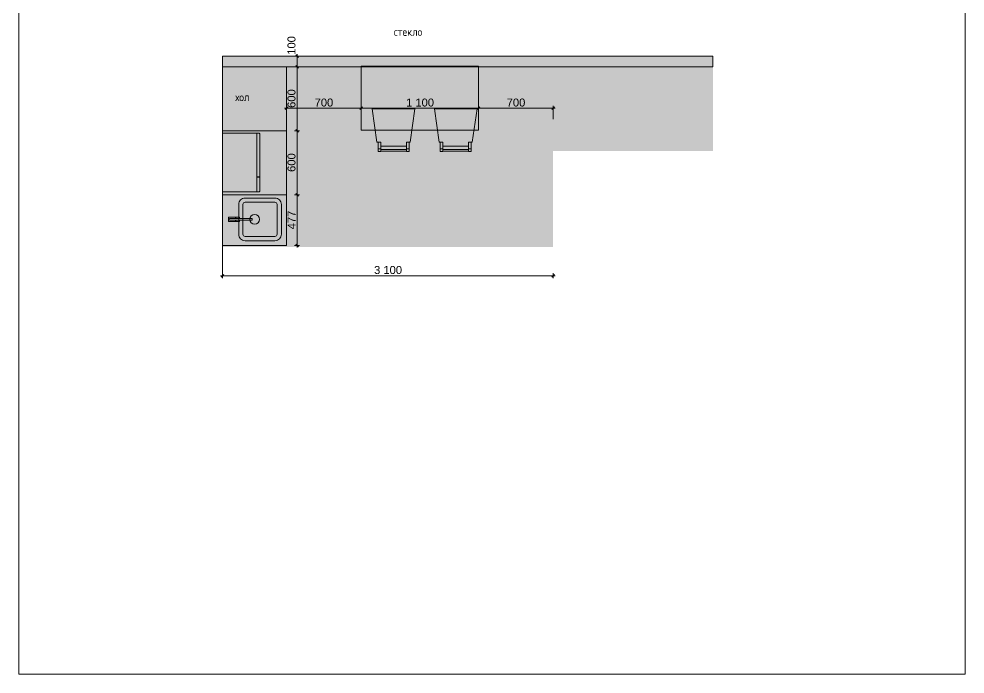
# Model space of a CAD drawing. Header units: millimetres. Extents: x 2336463 to 2579121, y 595385 to 778077.
# Drawn here: x 2502685 to 2511552, y 640219 to 646361 of the extents above; entities that cross this region are included whole.
import ezdxf

# ---------------------------------------------------------------- set-up
doc = ezdxf.new("R2010")
doc.units = ezdxf.units.MM
doc.header["$MEASUREMENT"] = 0
for name, color, linetype, lineweight, true_color in [('+размер планировка_Ном._пера__242', 7, 'Continuous', 13, 0x1b55b5), ('1 Планировка размеры_Ном._пера__242', 7, 'Continuous', 13, 0x1b55b5), ('Конструктив - Стены Несущие_Ном._пера__103', 7, 'Continuous', 5, 0xffcc99)]:
    doc.layers.add(name, color=color, linetype=linetype, lineweight=lineweight, true_color=true_color)
for name, color, linetype in [('1 Планировка', 7, 'Continuous'), ('1 Планировка размеры', 7, 'Continuous'), ('Интерьер - Мебель', 7, 'Continuous')]:
    doc.layers.add(name, color=color, linetype=linetype)
doc.layers.add('1 Планировка_Ном._пера__1', color=7, linetype='Continuous', lineweight=13)
doc.layers.add('Интерьер - Мебель_Ном._пера__1', color=7, linetype='Continuous', lineweight=13)
doc.styles.add('СГЕНЕРИР_СТИЛЬ_1', font='arial.ttf')
doc.styles.add('СГЕНЕРИР_СТИЛЬ_4', font='isocp.shx')
doc.dimstyles.new('СГЕНЕРИР_СТИЛЬ__1', dxfattribs={"dimtxt": 75, "dimasz": 23.75, "dimexe": 0.18, "dimexo": 300, "dimgap": 0, "dimtad": 1, "dimtih": 1, "dimtoh": 1, "dimdec": 0, "dimzin": 0, "dimdsep": 46, "dimtxsty": 'СГЕНЕРИР_СТИЛЬ_1', "dimblk": 'ARROWHEAD_6', "dimblk1": 'ARROWHEAD_6', "dimblk2": 'ARROWHEAD_6', "dimcen": 0.09, "dimclrd": 256, "dimclre": 256, "dimclrt": 256, "dimazin": 0, "dimtfac": 1, "dimtdec": 4, "dimtmove": 0, "dimatfit": 3, "dimfxl": 0, "dimtolj": 1, "dimtzin": 0, "dimarcsym": 0})
doc.dimstyles.new('СГЕНЕРИР_СТИЛЬ__2', dxfattribs={"dimtxt": 75, "dimasz": 23.75, "dimexe": 0.18, "dimexo": 300, "dimgap": 0, "dimtad": 1, "dimdec": 0, "dimzin": 0, "dimdsep": 46, "dimtxsty": 'СГЕНЕРИР_СТИЛЬ_1', "dimblk": 'ARROWHEAD_6', "dimblk1": 'ARROWHEAD_6', "dimblk2": 'ARROWHEAD_6', "dimcen": 0.09, "dimclrd": 256, "dimclre": 256, "dimclrt": 256, "dimazin": 0, "dimtfac": 1, "dimtdec": 4, "dimtmove": 0, "dimatfit": 3, "dimfxl": 0, "dimtolj": 1, "dimtzin": 0, "dimarcsym": 0})

# ---------------------------------------------------------------- blocks, each defined once
blk = doc.blocks.new('Обеденный Стул 01 25')
at = {"layer": '1 Планировка_Ном._пера__1', "color": 7, "linetype": 'Continuous', "lineweight": 13}
for p, q in [((54.4, 375), (79.4, 375)), ((79.4, 380), (320.6, 380)), ((345.6, 375), (320.6, 375))]:
    blk.add_line(p, q, dxfattribs=at)
at = {"layer": '1 Планировка_Ном._пера__1', "color": 7, "linetype": 'Continuous', "lineweight": 13, "flags": 128}
for points in [[(54.4, 310), (79.4, 310), (79.4, 400), (54.4, 400)], [(79.4, 350), (320.6, 350), (320.6, 395), (79.4, 395)], [(345.6, 310), (320.6, 310), (320.6, 400), (345.6, 400)], [(0, 0), (400, 0), (355.7, 310), (320.6, 310), (320.6, 350), (79.4, 350), (79.4, 310), (44.3, 310)]]:
    blk.add_lwpolyline(points, close=True, dxfattribs=at)
blk = doc.blocks.new('Перекрытие_74', base_point=(2504591.4, 644235.8))
at = {"layer": 'Интерьер - Мебель_Ном._пера__1', "color": 7, "linetype": 'Continuous', "lineweight": 13, "flags": 128}
blk.add_lwpolyline([(2504591.4, 644235.8), (2505191.4, 644235.8), (2505191.4, 644712.5), (2504591.4, 644712.5)], close=True, dxfattribs=at)
blk = doc.blocks.new('Перекрытие_75', base_point=(2504591.4, 644712.5))
at = {"layer": 'Интерьер - Мебель_Ном._пера__1', "color": 7, "linetype": 'Continuous', "lineweight": 13, "flags": 128}
blk.add_lwpolyline([(2504591.4, 644712.5), (2505191.4, 644712.5), (2505191.4, 645312.5), (2504591.4, 645312.5)], close=True, dxfattribs=at)
blk = doc.blocks.new('Перекрытие_76', base_point=(2504591.4, 645312.5))
at = {"layer": 'Интерьер - Мебель_Ном._пера__1', "color": 7, "linetype": 'Continuous', "lineweight": 13, "flags": 128}
blk.add_lwpolyline([(2504591.4, 645312.5), (2505191.4, 645312.5), (2505191.4, 645912.5), (2504591.4, 645912.5)], close=True, dxfattribs=at)
blk = doc.blocks.new('Перекрытие_77', base_point=(2502684.7, 640219.4))
at = {"layer": '1 Планировка_Ном._пера__1', "color": 7, "linetype": 'Continuous', "lineweight": 13, "flags": 128}
blk.add_lwpolyline([(2502684.7, 640219.4), (2511552.5, 640219.4), (2511552.5, 650445), (2502684.7, 650445)], close=True, dxfattribs=at)
blk = doc.blocks.new('Стол Дизайнерский 01 25')
at = {"layer": '1 Планировка_Ном._пера__1', "color": 7, "linetype": 'Continuous', "lineweight": 13, "flags": 128}
blk.add_lwpolyline([(1100, 0), (1100, 600), (0, 600), (0, 0)], close=True, dxfattribs=at)
blk = doc.blocks.new('Мойка Белфаст 25')
at = {"layer": '1 Планировка_Ном._пера__1', "color": 7, "linetype": 'Continuous', "lineweight": 13}
for p, q in [((60, 360), (200, 360)), ((200, 360), (340, 360)), ((40, 60), (40, 340)), ((360, 340), (360, 60)), ((340, 40), (60, 40))]:
    blk.add_line(p, q, dxfattribs=at)
at = {"layer": '1 Планировка_Ном._пера__1', "color": 7, "linetype": 'Continuous', "lineweight": 13, "flags": 128}
for points in [[(180, 429), (191, 429), (191, 480, -1), (209, 480), (209, 429), (220, 429), (220, 494), (180, 494)], [(191, 282.1, 1), (209, 282.2), (209, 480, 1), (191, 480)], [(200, 400), (340, 400, -0.414214), (400, 340), (400, 60, -0.414214), (340, 0), (60, 0, -0.414214), (0, 60), (0, 340, -0.414214), (60, 400)]]:
    blk.add_lwpolyline(points, format="xyb", close=True, dxfattribs=at)
for points in [[(180.3, 393), (191, 393), (191, 428), (180.3, 428)], [(219.7, 393), (219.7, 428), (209, 428), (209, 393)]]:
    blk.add_lwpolyline(points, close=True, dxfattribs=at)
at = {"layer": '1 Планировка_Ном._пера__1', "color": 7, "linetype": 'Continuous', "lineweight": 13}
blk.add_circle((200, 250), 45, dxfattribs=at)
for centre, start, end in [((60, 340), 90, 180), ((340, 340), 0, 90), ((60, 60), 180, 270), ((340, 60), 270, 0)]:
    blk.add_arc(centre, 20, start, end, dxfattribs=at)
blk = doc.blocks.new('Микроволновая Печь 25')
at = {"layer": '1 Планировка_Ном._пера__1', "color": 7, "linetype": 'Continuous', "lineweight": 13}
for p, q in [((0, 350), (0, 6.4)), ((550, 350), (0, 350)), ((550, 350), (550, 6.4)), ((550, 26.8), (0, 26.8)), ((0, 6.4), (0.2, 5)), ((0.2, 5), (0.7, 3.6)), ((0.7, 3.6), (1.5, 2.4)), ((1.5, 2.4), (2.6, 1.4)), ((2.6, 1.4), (3.9, 0.6)), ((3.9, 0.6), (5.3, 0.2)), ((5.3, 0.2), (6.8, 0)), ((407.5, 0), (407.5, 26.8)), ((412.1, 0), (412.1, 26.8)), ((544.7, 0.2), (543.2, 0)), ((546.1, 0.6), (544.7, 0.2)), ((547.4, 1.4), (546.1, 0.6)), ((548.5, 2.4), (547.4, 1.4)), ((549.3, 3.6), (548.5, 2.4)), ((549.8, 5), (549.3, 3.6)), ((550, 6.4), (549.8, 5)), ((407.5, 0), (6.8, 0)), ((543.2, 0), (412.1, 0))]:
    blk.add_line(p, q, dxfattribs=at)
at = {"layer": '1 Планировка_Ном._пера__1', "color": 7, "linetype": 'Continuous', "lineweight": 13, "flags": 128}
blk.add_lwpolyline([(0, 6.4), (0.1, 5.3), (0.4, 4.2), (0.9, 3.2), (1.6, 2.3), (2.4, 1.5), (3.4, 0.9), (4.5, 0.4), (5.7, 0.1), (6.8, 0), (543.2, 0), (544.3, 0.1), (545.5, 0.4), (546.6, 0.9), (547.6, 1.5), (548.4, 2.3), (549.1, 3.2), (549.6, 4.2), (549.9, 5.3), (550, 6.4), (550, 350), (0, 350)], close=True, dxfattribs=at)
blk = doc.blocks.new('*D2929', base_point=(2086872, 585813.7))
at = {"layer": '1 Планировка размеры_Ном._пера__242', "color": 152, "linetype": 'Continuous', "lineweight": 13, "true_color": 0x1b55b5}
for p, q in [((2505172.6, 645523.7), (2505191.4, 645523.7)), ((2505203.9, 645536.2), (2505178.9, 645511.2)), ((2505191.4, 645500.2), (2505191.4, 645547.1)), ((2505191.4, 645523.7), (2505891.2, 645523.7)), ((2505903.7, 645536.2), (2505878.7, 645511.2)), ((2505891.2, 645500.2), (2505891.2, 645547.1))]:
    blk.add_line(p, q, dxfattribs=at)
at = {"layer": '1 Планировка размеры_Ном._пера__242', "color": 152, "lineweight": 13, "true_color": 0x1b55b5, "insert": (2505455.9, 645538.7), "char_height": 75, "attachment_point": 7, "style": 'СГЕНЕРИР_СТИЛЬ_1'}
blk.add_mtext('\\A1;{\\pql;\\fArial|b0|i0|c204|p38;700}', dxfattribs=at)
blk = doc.blocks.new('ARROWHEAD_6')
at = {"color": 0, "linetype": 'Continuous', "lineweight": 0}
for p, q in [((0, 0), (-1, 0)), ((-0.5, -0.5), (0.5, 0.5))]:
    blk.add_line(p, q, dxfattribs=at)
blk = doc.blocks.new('*D2930', base_point=(2086872, 585813.7))
at = {"layer": '1 Планировка размеры_Ном._пера__242', "color": 152, "linetype": 'Continuous', "lineweight": 13, "true_color": 0x1b55b5}
for p, q in [((2505903.7, 645536.2), (2505878.7, 645511.2)), ((2505891.2, 645500.2), (2505891.2, 645547.1)), ((2505891.2, 645523.7), (2506991.2, 645523.7)), ((2507003.7, 645536.2), (2506978.7, 645511.2)), ((2506991.2, 645500.2), (2506991.2, 645547.1))]:
    blk.add_line(p, q, dxfattribs=at)
at = {"layer": '1 Планировка размеры_Ном._пера__242', "color": 152, "lineweight": 13, "true_color": 0x1b55b5, "insert": (2506313, 645538.7), "char_height": 75, "attachment_point": 7, "style": 'СГЕНЕРИР_СТИЛЬ_1'}
blk.add_mtext('\\A1;{\\pql;\\fArial|b0|i0|c204|p38;1\xa0100}', dxfattribs=at)
blk = doc.blocks.new('*D2931', base_point=(2086872, 585813.7))
at = {"layer": '1 Планировка размеры_Ном._пера__242', "color": 152, "linetype": 'Continuous', "lineweight": 13, "true_color": 0x1b55b5}
for p, q in [((2507003.7, 645536.2), (2506978.7, 645511.2)), ((2506991.2, 645500.2), (2506991.2, 645547.1)), ((2506991.2, 645523.7), (2507691.4, 645523.7)), ((2507678.9, 645511.2), (2507703.9, 645536.2)), ((2507691.4, 645421.6), (2507691.4, 645547.1)), ((2507691.4, 645523.7), (2507710.1, 645523.7))]:
    blk.add_line(p, q, dxfattribs=at)
at = {"layer": '1 Планировка размеры_Ном._пера__242', "color": 152, "lineweight": 13, "true_color": 0x1b55b5, "insert": (2507255.9, 645538.7), "char_height": 75, "attachment_point": 7, "style": 'СГЕНЕРИР_СТИЛЬ_1'}
blk.add_mtext('\\A1;{\\pql;\\fArial|b0|i0|c204|p38;700}', dxfattribs=at)
blk = doc.blocks.new('*D2932', base_point=(2086872, 585813.7))
at = {"layer": '1 Планировка размеры_Ном._пера__242', "color": 152, "linetype": 'Continuous', "lineweight": 13, "true_color": 0x1b55b5}
for p, q in [((2504591.4, 643930.4), (2504591.4, 645712.5)), ((2504572.6, 643953.8), (2504591.4, 643953.8)), ((2504603.9, 643966.3), (2504578.9, 643941.3)), ((2504591.4, 643953.8), (2507691.4, 643953.8)), ((2507678.9, 643941.3), (2507703.9, 643966.3)), ((2507691.4, 643930.4), (2507691.4, 643977.3)), ((2507691.4, 643953.8), (2507710.1, 643953.8))]:
    blk.add_line(p, q, dxfattribs=at)
at = {"layer": '1 Планировка размеры_Ном._пера__242', "color": 152, "lineweight": 13, "true_color": 0x1b55b5, "insert": (2506013.2, 643968.8), "char_height": 75, "attachment_point": 7, "style": 'СГЕНЕРИР_СТИЛЬ_1'}
blk.add_mtext('\\A1;{\\pql;\\fArial|b0|i0|c204|p38;3\xa0100}', dxfattribs=at)
blk = doc.blocks.new('*D2933', base_point=(2086872, 585813.7))
at = {"layer": '1 Планировка размеры_Ном._пера__242', "color": 152, "linetype": 'Continuous', "lineweight": 13, "true_color": 0x1b55b5}
for p, q in [((2505315.9, 644712.5), (2505269, 644712.5)), ((2505280, 644725), (2505305, 644700)), ((2505292.5, 644235.8), (2505292.5, 644712.5)), ((2505280, 644248.3), (2505305, 644223.3)), ((2505315.9, 644235.8), (2505269, 644235.8)), ((2505292.5, 644217), (2505292.5, 644235.8))]:
    blk.add_line(p, q, dxfattribs=at)
at = {"layer": '1 Планировка размеры_Ном._пера__242', "color": 152, "lineweight": 13, "true_color": 0x1b55b5, "insert": (2505277.5, 644388.8), "char_height": 75, "attachment_point": 7, "rotation": 90, "style": 'СГЕНЕРИР_СТИЛЬ_1'}
blk.add_mtext('\\A1;{\\pql;\\fArial|b0|i0|c204|p38;477}', dxfattribs=at)
blk = doc.blocks.new('*D2934', base_point=(2086872, 585813.7))
at = {"layer": '1 Планировка размеры_Ном._пера__242', "color": 152, "linetype": 'Continuous', "lineweight": 13, "true_color": 0x1b55b5}
for p, q in [((2505315.9, 645312.5), (2505269, 645312.5)), ((2505280, 645325), (2505305, 645300)), ((2505292.5, 644712.5), (2505292.5, 645312.5)), ((2505315.9, 644712.5), (2505269, 644712.5)), ((2505280, 644725), (2505305, 644700))]:
    blk.add_line(p, q, dxfattribs=at)
at = {"layer": '1 Планировка размеры_Ном._пера__242', "color": 152, "lineweight": 13, "true_color": 0x1b55b5, "insert": (2505277.5, 644927.1), "char_height": 75, "attachment_point": 7, "rotation": 90, "style": 'СГЕНЕРИР_СТИЛЬ_1'}
blk.add_mtext('\\A1;{\\pql;\\fArial|b0|i0|c204|p38;600}', dxfattribs=at)
blk = doc.blocks.new('*D2935', base_point=(2086872, 585813.7))
at = {"layer": '1 Планировка размеры_Ном._пера__242', "color": 152, "linetype": 'Continuous', "lineweight": 13, "true_color": 0x1b55b5}
for p, q in [((2505315.9, 645912.5), (2505269, 645912.5)), ((2505280, 645925), (2505305, 645900)), ((2505292.5, 645312.5), (2505292.5, 645912.5)), ((2505315.9, 645312.5), (2505269, 645312.5)), ((2505280, 645325), (2505305, 645300))]:
    blk.add_line(p, q, dxfattribs=at)
at = {"layer": '1 Планировка размеры_Ном._пера__242', "color": 152, "lineweight": 13, "true_color": 0x1b55b5, "insert": (2505277.5, 645527.1), "char_height": 75, "attachment_point": 7, "rotation": 90, "style": 'СГЕНЕРИР_СТИЛЬ_1'}
blk.add_mtext('\\A1;{\\pql;\\fArial|b0|i0|c204|p38;600}', dxfattribs=at)
blk = doc.blocks.new('*D2936', base_point=(2086872, 585813.7))
at = {"layer": '1 Планировка размеры_Ном._пера__242', "color": 152, "linetype": 'Continuous', "lineweight": 13, "true_color": 0x1b55b5}
for p, q in [((2505305, 646000), (2505280, 646025)), ((2505292.5, 646012.5), (2505292.5, 646031.2)), ((2505315.9, 646012.5), (2504891.4, 646012.5)), ((2505292.5, 645912.5), (2505292.5, 646012.5)), ((2505315.9, 645912.5), (2505269, 645912.5)), ((2505280, 645925), (2505305, 645900))]:
    blk.add_line(p, q, dxfattribs=at)
at = {"layer": '1 Планировка размеры_Ном._пера__242', "color": 152, "lineweight": 13, "true_color": 0x1b55b5, "insert": (2505277.5, 646025), "char_height": 75, "attachment_point": 7, "rotation": 90, "style": 'СГЕНЕРИР_СТИЛЬ_1'}
blk.add_mtext('\\A1;{\\pql;\\fArial|b0|i0|c204|p38;100}', dxfattribs=at)

msp = doc.modelspace()

# ---------------------------------------------------------------- hatches: boundary and pattern name
at = {"layer": 'Конструктив - Стены Несущие_Ном._пера__103', "linetype": 'Continuous', "lineweight": 0, "true_color": 0x3f3326}
msp.add_hatch(color=29, dxfattribs=at).paths.add_polyline_path([(2504591.4, 644222), (2504591.4, 646012.5), (2509188.4, 646012.5), (2509188.4, 645121.6), (2507691.4, 645121.6), (2507691.4, 644222)])

# ---------------------------------------------------------------- linework, layer by layer
at = {"layer": '1 Планировка_Ном._пера__1', "color": 7, "linetype": 'Continuous', "lineweight": 13}
for p, q in [((2504591.4, 646012.5), (2509188.4, 646012.5)), ((2504591.4, 645912.5), (2504591.4, 646012.5)), ((2509188.4, 646012.5), (2509188.4, 645912.5)), ((2509188.4, 645912.5), (2504591.4, 645912.5))]:
    msp.add_line(p, q, dxfattribs=at)

# ---------------------------------------------------------------- block references
at = {"layer": '1 Планировка', "color": 7, "linetype": 'Continuous', "lineweight": 13}
msp.add_blockref('Перекрытие_77', (2502684.7, 640219.4), dxfattribs=at)
at = {"layer": '1 Планировка_Ном._пера__1', "color": 7, "linetype": 'Continuous', "lineweight": 13, "xscale": -1, "zscale": 1000}
msp.add_blockref('Стол Дизайнерский 01 25', (2506991.2, 645316.9), dxfattribs=at)
for name, p, rotation in [('Обеденный Стул 01 25', (2505996.2, 645516.9), 180), ('Обеденный Стул 01 25', (2506578.3, 645516.9), 180), ('Микроволновая Печь 25', (2504941.4, 645289.7), 90), ('Мойка Белфаст 25', (2505144.3, 644682.3), 90)]:
    msp.add_blockref(name, p, dxfattribs=dict(at, rotation=rotation))
at = {"layer": 'Интерьер - Мебель', "color": 7, "linetype": 'Continuous', "lineweight": 13}
for name, p in [('Перекрытие_76', (2504591.4, 645312.5)), ('Перекрытие_75', (2504591.4, 644712.5)), ('Перекрытие_74', (2504591.4, 644235.8))]:
    msp.add_blockref(name, p, dxfattribs=at)

# ---------------------------------------------------------------- texts
at = {"layer": '+размер планировка_Ном._пера__242', "color": 152, "linetype": 'Continuous', "lineweight": 13, "true_color": 0x1b55b5, "char_height": 75, "attachment_point": 1, "style": 'СГЕНЕРИР_СТИЛЬ_4'}
for s, insert in [('\\A1;{\\pql;\\Fisocp.shx;стекло}', (2506198.8, 646277.5)), ('\\A1;{\\pql;\\Fisocp.shx;хол}', (2504713, 645665.7))]:
    msp.add_mtext(s, dxfattribs=dict(at, insert=insert))

# ---------------------------------------------------------------- dimensions: what is measured, and where the dimension line sits
at = {"layer": '1 Планировка размеры', "color": 152, "linetype": 'Continuous', "lineweight": 13, "true_color": 0x1b55b5}
for base, p1, p2, picture, middle in [((2505292.5, 646012.5), (2505191.4, 645912.5), (2504591.4, 646012.5), '*D2936', (2505240, 646110.8)), ((2505292.5, 645912.5), (2505191.4, 645312.5), (2505191.4, 645912.5), '*D2935', (2505240, 645612.9)), ((2505292.5, 645312.5), (2505191.4, 644712.5), (2505191.4, 645312.5), '*D2934', (2505240, 645012.9)), ((2505292.5, 644712.5), (2505191.4, 644235.8), (2505191.4, 644712.5), '*D2933', (2505240, 644474.5))]:
    dim = msp.add_linear_dim(base=base, p1=p1, p2=p2, angle=90, dimstyle='СГЕНЕРИР_СТИЛЬ__2', dxfattribs=at)
    dim.commit()
    dim.dimension.update_dxf_attribs({"geometry": picture, "text_midpoint": middle, "dimtype": 160, "text_rotation": 90})
for base, p1, p2, picture, middle in [((2507691.4, 643953.8), (2504591.4, 646012.5), (2507691.4, 644222), '*D2932', (2506142, 644006.3)), ((2506991.2, 645523.7), (2505891.2, 645316.9), (2506991.2, 645316.9), '*D2930', (2506441.8, 645576.2)), ((2505891.2, 645523.7), (2505191.4, 645312.5), (2505891.2, 645316.9), '*D2929', (2505541.7, 645576.2)), ((2507691.4, 645523.7), (2506991.2, 645316.9), (2507691.4, 645121.6), '*D2931', (2507341.7, 645576.2))]:
    dim = msp.add_linear_dim(base=base, p1=p1, p2=p2, dimstyle='СГЕНЕРИР_СТИЛЬ__1', dxfattribs=at)
    dim.commit()
    dim.dimension.update_dxf_attribs({"geometry": picture, "text_midpoint": middle, "dimtype": 160})

doc.saveas('drawing.dxf')
